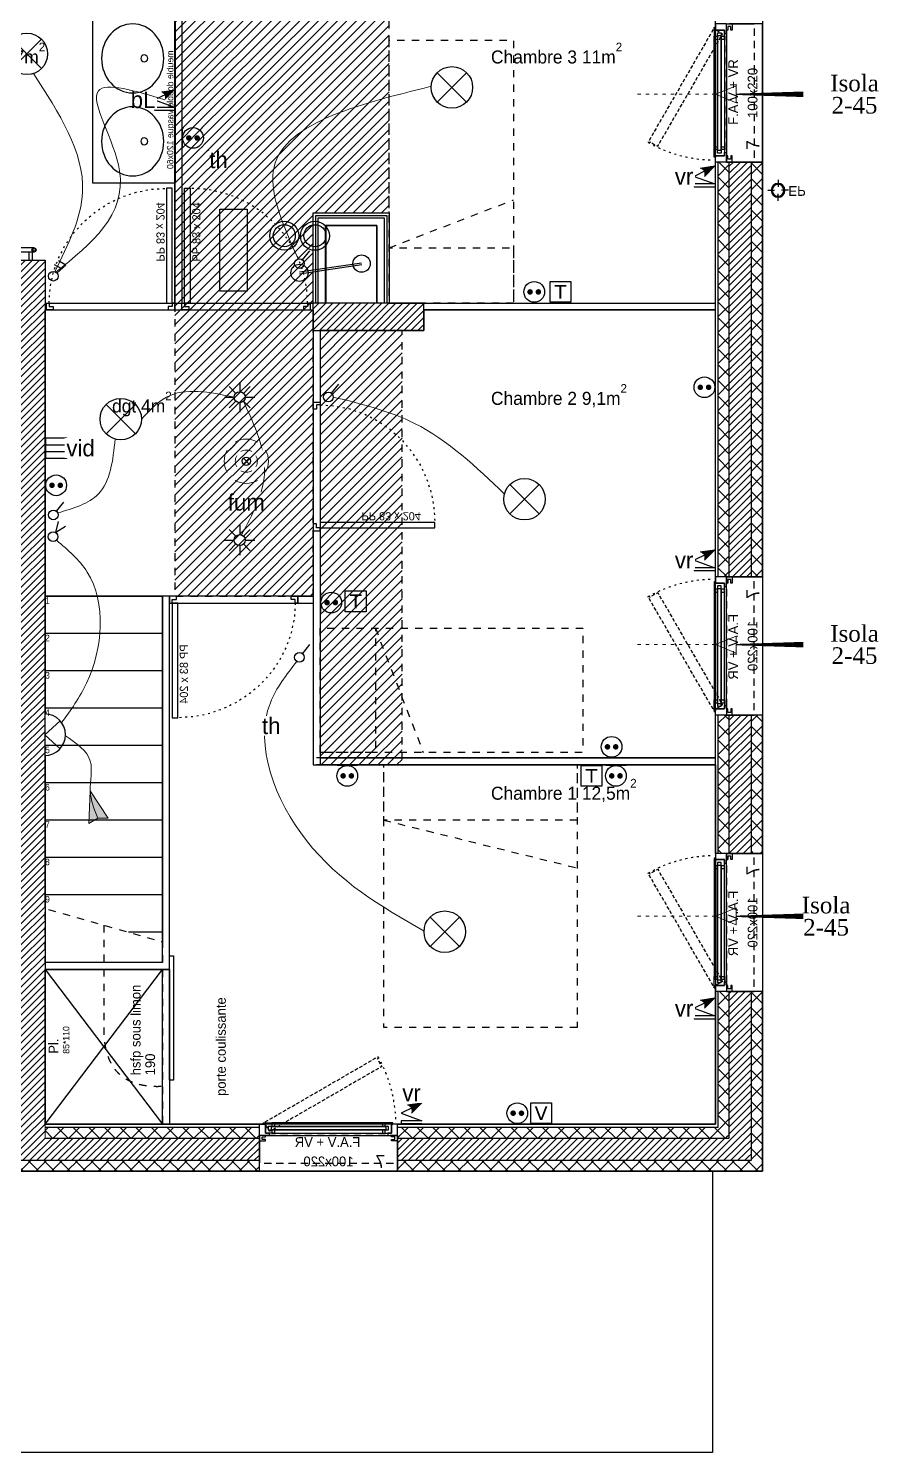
# Model space of a CAD drawing. Header units: centimetres. Extents: x 2811 to 13089, y 820 to 6224.
# Drawn here: x 11437 to 12052, y 2109 to 3139 of the extents above; entities that cross this region are included whole.
import ezdxf

# ---------------------------------------------------------------- set-up
doc = ezdxf.new("R2010")
doc.units = ezdxf.units.CM
for name, pattern in [('ACAD_ISO03W100', [30, 12, -18]), ('Style de ligne -14', [0.147638, 0.098425, -0.049213]), ('Style de ligne -17', [0.347222, 0.20828, -0.138942]), ('Style de ligne -18', [0.164042, 0.054681, -0.109361]), ('VW-01', [0.41656, 0.20828, -0.20828])]:
    doc.linetypes.add(name, pattern=pattern)
for name, color, linetype in [('B Aménagement intérieur', 252, 'Continuous'), ('B Faux plafonds', 252, 'Continuous'), ('B Faux plafonds_Hatch', 252, 'Continuous'), ('B GÈnÈral_Hatch', 252, 'Continuous'), ('B Général', 252, 'Continuous'), ('C ANNOTATIONS-prestations', 252, 'Continuous'), ('C ANNOTATIONS-texte', 252, 'Continuous'), ('D SURFACES-shab', 252, 'Continuous'), ('F REMPLISSAGE-vert clair', 252, 'Continuous'), ('F REMPLISSAGE-vert foncé', 252, 'Continuous'), ('prlm-GT', 242, 'Continuous'), ('prlm-VMC', 93, 'Continuous')]:
    doc.layers.add(name, color=color, linetype=linetype)
for name, color, linetype, lineweight in [('prlm-CHAUFF-CONV', 1, 'Continuous', 25), ('prlm-CVC-CHAUFF', 40, 'Continuous', 25), ('prlm-ELEC-CFA', 1, 'Continuous', 25), ('prlm-ELEC-CFO', 1, 'Continuous', 25), ('prlm-ELEC-SSI', 6, 'Continuous', 30), ('RESERVATION', 5, 'Continuous', 30)]:
    doc.layers.add(name, color=color, linetype=linetype, lineweight=lineweight)
doc.layers.add('prlm-ZEROPLOT', color=254, linetype='Continuous', plot=False)
doc.styles.add('Eurostile', font='Eurosti.TTF')
doc.styles.add('Eurostile (bold)', font='Eurostib.TTF')
doc.styles.add('prlm-elec-cfa', font='comic.ttf', dxfattribs={"height": 12})
doc.styles.add('prlm-elec-cfo', font='comic.ttf', dxfattribs={"height": 12})
doc.styles.add('prlm-elec-ssi', font='comic.ttf', dxfattribs={"height": 12})
doc.styles.add('prlm-vmc', font='pala.ttf', dxfattribs={"height": 14})
doc.styles.get("Standard").update_dxf_attribs({"font": 'isocp.shx', "height": 15})
pattern_1 = [(45, (0, 0.2205), (-3.5277778, 3.3072917), [])]
pattern_2 = [(45, (0, 0), (2.4253472, -2.6458333), [])]
pattern_3 = [(135, (0, 0), (-5.656854, -5.656854), []), (225, (0, 0), (-5.656854, 5.656854), [])]

# ---------------------------------------------------------------- blocks, each defined once
blk = doc.blocks.new('PP 80')
at = {"layer": 'B Général', "flags": 128}
blk.add_lwpolyline([(-43, 2.5), (-43, 85.5), (-39, 85.5), (-39, 2.5)], close=True, dxfattribs=at)
at = {"layer": 'B Général', "linetype": 'Style de ligne -18', "ltscale": 25.4, "flags": 128}
blk.add_lwpolyline([(46, 2.5), (45.3, 13.3), (43.1, 24), (39.5, 34.3), (34.6, 44), (28.4, 53), (21.1, 61.2), (12.7, 68.3), (3.5, 74.4), (-6.5, 79.2), (-17, 82.7), (-27.9, 84.8), (-39, 85.5)], dxfattribs=at)
at = {"layer": 'B Général', "linetype": 'Continuous', "flags": 128}
for points in [[(-45, 2.5), (-43, 2.5), (-43, 0), (-40, 0), (-40, -2.5), (-45, -2.5)], [(48, 2.5), (46, 2.5), (46, 0), (43, 0), (43, -2.5), (48, -2.5), (48, -2.5), (48, -2.5), (48, 1.8), (48, 1.8)]]:
    blk.add_lwpolyline(points, close=True, dxfattribs=at)
at = {"layer": 'C ANNOTATIONS-prestations', "insert": (-37.5, 32.5), "char_height": 5.883, "attachment_point": 1, "rotation": 90, "line_spacing_factor": 0.894142, "style": 'Eurostile'}
blk.add_mtext('PP 83 x 204', dxfattribs=at)
blk = doc.blocks.new('double vasque')
at = {"layer": 'B Général', "flags": 128}
blk.add_lwpolyline([(-50, 30), (70, 30), (70, -30), (-50, -30)], close=True, dxfattribs=at)
at = {"layer": 'B Général'}
for centre, major_axis, ratio in [((-20, 0.9), (25, 0), 0.9), ((40, 0.9), (25, 0), 0.9), ((-20, -7.52), (2.5, 0), 1), ((40, -7.52), (2.5, 0), 1)]:
    blk.add_ellipse(centre, major_axis=major_axis, ratio=ratio, dxfattribs=at)
at = {"layer": 'C ANNOTATIONS-prestations', "insert": (60, -30), "char_height": 4.706, "width": 104, "attachment_point": 9, "line_spacing_factor": 0.894142, "style": 'Eurostile'}
blk.add_mtext('meuble double vasque 120x60', dxfattribs=at)
blk = doc.blocks.new('Lit 90.190')
at = {"layer": 'B Général', "linetype": 'VW-01', "ltscale": 25.4}
blk.add_line((45, 55), (-45, 20.4), dxfattribs=at)
at = {"layer": 'B Général', "linetype": 'VW-01', "ltscale": 25.4, "flags": 128}
for points in [[(-45, 95), (45, 95), (45, -95), (-45, -95)], [(-45, 95), (45, 95), (45, 55), (-45, 55)]]:
    blk.add_lwpolyline(points, close=True, dxfattribs=at)
blk = doc.blocks.new('Groupe-2-1')
at = {"layer": 'B Général', "linetype": 'VW-01', "ltscale": 25.4}
blk.add_line((70, -115), (-70, -80.4), dxfattribs=at)
at = {"layer": 'B Général', "linetype": 'VW-01', "ltscale": 25.4, "flags": 128}
for points in [[(-70, 35), (70, 35), (70, -155), (-70, -155)], [(-70, -115), (70, -115), (70, -155), (-70, -155)]]:
    blk.add_lwpolyline(points, close=True, dxfattribs=at)
blk = doc.blocks.new('Lit 140.190')
at = {"layer": 'B Général'}
blk.add_blockref('Groupe-2-1', (0, 0), dxfattribs=at)
blk = doc.blocks.new('Groupe-8-1')
at = {"layer": 'B Général', "linetype": 'Continuous'}
for p, q in [((11449.4, 2458.5), (11534.4, 2346.5)), ((11449.4, 2346.5), (11534.4, 2458.5))]:
    blk.add_line(p, q, dxfattribs=at)
at = {"layer": 'B Général', "linetype": 'Continuous', "flags": 128}
for points in [[(11539.4, 2468.3), (11542.4, 2468.3), (11542.4, 2378.3), (11539.4, 2378.3)], [(11534.4, 2458.5), (11539.4, 2458.5), (11539.4, 2346.5), (11534.4, 2346.5)]]:
    blk.add_lwpolyline(points, close=True, dxfattribs=at)
at = {"layer": 'B Général', "insert": (11452, 2397.5), "char_height": 7.06, "attachment_point": 1, "rotation": 90, "line_spacing_factor": 0.894142, "style": 'Eurostile'}
blk.add_mtext('Pl.', dxfattribs=at)
at = {"layer": 'C ANNOTATIONS-prestations', "insert": (11464.7, 2397.5), "char_height": 4.71, "attachment_point": 4, "rotation": 90, "line_spacing_factor": 0.894142, "style": 'Eurostile'}
blk.add_mtext('85*110', dxfattribs=at)
blk = doc.blocks.new('Groupe-9-1')
at = {"layer": 'B Général', "linetype": 'Continuous'}
for p, q in [((11534.4, 2728.5), (11534.4, 2478.7)), ((11534.4, 2701.5), (11449.4, 2701.5)), ((11534.4, 2674.5), (11449.4, 2674.5)), ((11534.4, 2647.5), (11449.4, 2647.5)), ((11534.4, 2620.5), (11449.4, 2620.5)), ((11534.4, 2593.5), (11449.4, 2593.5)), ((11534.4, 2566.5), (11449.4, 2566.5)), ((11534.4, 2539.5), (11449.4, 2539.5)), ((11534.4, 2512.5), (11449.4, 2512.5)), ((11534.4, 2485.5), (11509.7, 2485.5))]:
    blk.add_line(p, q, dxfattribs=at)
at = {"layer": 'B Général', "linetype": 'Continuous', "flags": 128}
blk.add_lwpolyline([(11449.4, 2502.7), (11449.4, 2728.5), (11534.4, 2728.5)], dxfattribs=at)
at = {"layer": 'B Général', "linetype": 'VW-01', "ltscale": 25.4, "flags": 128}
blk.add_lwpolyline([(11449.4, 2346.5), (11449.4, 2502.5), (11534.4, 2478.5), (11534.4, 2346.5)], close=True, dxfattribs=at)
at = {"layer": 'C ANNOTATIONS-prestations', "linetype": 'VW-01', "ltscale": 25.4}
blk.add_open_spline([(11491.9, 2490.5), (11491.9, 2453.5), (11491.9, 2416.5), (11491.3, 2372.2), (11534.4, 2374)], degree=2, knots=[0, 0, 0, 1, 1, 2, 2, 2], dxfattribs=at)
at = {"layer": 'C ANNOTATIONS-prestations', "char_height": 4.71, "attachment_point": 1, "line_spacing_factor": 0.894142, "style": 'Eurostile'}
for s, insert, width in [('1', (11449.4, 2727.6), 8.835), ('2', (11449.4, 2700.6), 8.835), ('3', (11449.4, 2673.6), 8.835), ('4', (11449.4, 2646.6), 8.835), ('5', (11449.4, 2619.6), 22.418), ('6', (11449.4, 2592.6), 22.918), ('7', (11449.4, 2565.6), 22.918), ('8', (11449.4, 2538.6), 22.918), ('9', (11449.4, 2511.6), 22.918)]:
    blk.add_mtext(s, dxfattribs=dict(at, insert=insert, width=width))
blk = doc.blocks.new('Groupe-10-1')
at = {"layer": 'B Faux plafonds_Hatch', "linetype": 'Continuous'}
h = blk.add_hatch(dxfattribs=at)
h.set_pattern_fill('F_P__SOFFITE', color=256, style=0, pattern_type=2)
h.set_pattern_definition(pattern_1)
h.paths.add_polyline_path([(11643.4, 2728.5), (11643.4, 3005.6), (11698.4, 3005.6), (11698.4, 3247.4), (11643.4, 3247.4), (11643.4, 3198.4), (11543.4, 3198.4), (11543.4, 2728.5)])
h = blk.add_hatch(dxfattribs=at)
h.set_pattern_fill('F_P__SOFFITE', color=256, style=0, pattern_type=2)
h.set_pattern_definition(pattern_1)
h.paths.add_polyline_path([(11648.4, 2606.5), (11707.7, 2606.5), (11707.7, 2920.5), (11648.4, 2920.5)])
at = {"layer": 'B Aménagement intérieur', "linetype": 'Continuous'}
for p, q in [((11534.4, 2463.5), (11534.4, 2728.5)), ((11539.4, 2728.5), (11534.4, 2728.5)), ((11534.4, 2463.5), (11534.4, 2728.5)), ((11539.4, 2458.5), (11539.4, 2728.5)), ((11539.4, 2715.5), (11539.4, 2728.5)), ((11539.4, 2458.5), (11539.4, 2710.5)), ((11934.4, 2611.5), (11645.9, 2611.5)), ((11934.4, 2606.5), (11645.9, 2606.5)), ((11934.4, 2606.5), (11645.9, 2606.5)), ((11934.4, 2611.5), (11650.9, 2611.5)), ((11534.4, 2463.5), (11449.4, 2463.5)), ((11534.4, 2463.5), (11449.4, 2463.5)), ((11539.4, 2458.5), (11449.4, 2458.5)), ((11539.4, 2458.5), (11449.4, 2458.5))]:
    blk.add_line(p, q, dxfattribs=at)
at = {"layer": 'B Faux plafonds', "linetype": 'VW-01', "ltscale": 25.4, "flags": 128}
for points in [[(11643.4, 2728.5), (11643.4, 3005.6), (11698.4, 3005.6), (11698.4, 3247.4), (11643.4, 3247.4), (11643.4, 3198.4), (11543.4, 3198.4), (11543.4, 2728.5)], [(11648.4, 2606.5), (11707.7, 2606.5), (11707.7, 2920.5), (11648.4, 2920.5)]]:
    blk.add_lwpolyline(points, close=True, dxfattribs=at)
at = {"layer": 'B Général', "linetype": 'Continuous'}
for p, q in [((11543.4, 3198.4), (11543.4, 2940.5)), ((11543.4, 3198.4), (11543.4, 2940.5)), ((11548.4, 3198.4), (11548.4, 2940.5)), ((11548.4, 3198.4), (11548.4, 2940.5)), ((11643.4, 2940.5), (11643.4, 3005.6)), ((11643.4, 3005.6), (11648.4, 3005.6)), ((11655.4, 3005.6), (11698.4, 3005.6)), ((11698.4, 3005.6), (11698.4, 2940.5)), ((11652.4, 2940.5), (11652.4, 2996.6)), ((11652.4, 2996.6), (11689.4, 2996.6)), ((11689.4, 2996.6), (11689.4, 2940.5)), ((11449.4, 2940.5), (11450.4, 2940.5)), ((11449.4, 2940.5), (11450.4, 2940.5)), ((11449.4, 2935.5), (11450.4, 2935.5)), ((11449.4, 2935.5), (11450.4, 2935.5)), ((11450.4, 2935.5), (11450.4, 2940.5)), ((11543.4, 2940.5), (11548.4, 2940.5)), ((11543.4, 2940.5), (11543.4, 2940.5)), ((11543.4, 2935.5), (11543.4, 2940.5)), ((11543.4, 2935.5), (11548.4, 2935.5)), ((11543.4, 2935.5), (11548.4, 2935.5)), ((11548.4, 2935.5), (11548.4, 2940.5)), ((11548.4, 2940.5), (11548.4, 2940.5)), ((11641.4, 2940.5), (11643.4, 2940.5)), ((11641.4, 2940.5), (11643.4, 2940.5)), ((11641.4, 2935.5), (11641.4, 2940.5)), ((11641.4, 2935.5), (11643.4, 2935.5)), ((11641.4, 2935.5), (11643.4, 2935.5)), ((11723.4, 2940.5), (11934.4, 2940.5)), ((11723.4, 2940.5), (11934.4, 2940.5)), ((11723.4, 2935.5), (11934.4, 2935.5)), ((11723.4, 2935.5), (11934.4, 2935.5)), ((11643.4, 2920.5), (11643.4, 2868.8)), ((11643.4, 2920.5), (11643.4, 2868.8)), ((11648.4, 2920.5), (11648.4, 2868.8)), ((11648.4, 2920.5), (11648.4, 2868.8)), ((11643.4, 2868.8), (11648.4, 2868.8)), ((11643.4, 2775.8), (11643.4, 2606.5)), ((11643.4, 2775.8), (11643.4, 2715.5)), ((11643.4, 2775.8), (11648.4, 2775.8)), ((11648.4, 2775.8), (11648.4, 2611.5)), ((11648.4, 2775.8), (11648.4, 2611.5)), ((11539.4, 2723.5), (11539.4, 2728.5)), ((11632.4, 2728.5), (11643.4, 2728.5)), ((11632.4, 2728.5), (11643.4, 2728.5)), ((11632.4, 2723.5), (11632.4, 2728.5)), ((11632.4, 2723.5), (11643.4, 2723.5)), ((11632.4, 2723.5), (11643.4, 2723.5)), ((11643.4, 2710.5), (11643.4, 2606.5))]:
    blk.add_line(p, q, dxfattribs=at)
at = {"layer": 'D SURFACES-shab', "flags": 128}
for points in [[(11934.4, 2940.5), (11934.4, 3247.4), (11643.4, 3247.4), (11643.4, 3198.4), (11548.4, 3198.4), (11548.4, 2940.5), (11643.4, 2940.5), (11643.4, 3005.6), (11698.4, 3005.6), (11698.4, 2940.5)], [(11543.4, 2940.5), (11543.4, 3237.4), (11301, 3237.4), (11301, 2971.4), (11449.4, 2971.4), (11449.4, 2940.5)], [(11643.4, 2728.5), (11449.4, 2728.5), (11449.4, 2935.5), (11643.4, 2935.5)], [(11648.4, 2920.5), (11648.4, 2611.5), (11934.4, 2611.5), (11934.4, 2935.5), (11723.4, 2935.5), (11723.4, 2920.5)], [(11539.4, 2723.5), (11643.4, 2723.5), (11643.4, 2606.5), (11934.4, 2606.5), (11934.4, 2346.5), (11539.4, 2346.5), (11449.4, 2346.5), (11449.4, 2458.5), (11539.4, 2458.5)]]:
    blk.add_lwpolyline(points, close=True, dxfattribs=at)
at = {"layer": 'F REMPLISSAGE-vert clair'}
for p, q in [((11645.2, 2940.5), (11645.2, 3003.8)), ((11645.2, 3003.8), (11696.6, 3003.8)), ((11647, 2940.5), (11647, 3002)), ((11647, 2940.5), (11647, 3002)), ((11647, 3002), (11694.8, 3002)), ((11647, 3002), (11694.8, 3002)), ((11694.8, 3002), (11694.8, 2940.5)), ((11694.8, 3002), (11694.8, 2940.5)), ((11696.6, 3003.8), (11696.6, 2940.5))]:
    blk.add_line(p, q, dxfattribs=at)
at = {"layer": 'F REMPLISSAGE-vert clair', "linetype": 'Continuous'}
for p, q in [((11652.4, 2940.5), (11652.4, 2996.6)), ((11652.4, 2996.6), (11689.4, 2996.6)), ((11689.4, 2996.6), (11689.4, 2940.5))]:
    blk.add_line(p, q, dxfattribs=at)
at = {"layer": 'F REMPLISSAGE-vert foncé', "linetype": 'Continuous'}
for p, q in [((11643.4, 2940.5), (11643.4, 3005.6)), ((11643.4, 3005.6), (11698.4, 3005.6)), ((11698.4, 3005.6), (11698.4, 2940.5))]:
    blk.add_line(p, q, dxfattribs=at)
at = {"layer": 'F REMPLISSAGE-vert foncé'}
for p, q in [((11645.2, 2940.5), (11645.2, 3003.8)), ((11645.2, 3003.8), (11696.6, 3003.8)), ((11696.6, 3003.8), (11696.6, 2940.5))]:
    blk.add_line(p, q, dxfattribs=at)
at = {"layer": 'B Aménagement intérieur', "xscale": -1}
blk.add_blockref('PP 80', (11498.4, 2938), dxfattribs=at)
at = {"layer": 'B Aménagement intérieur'}
blk.add_blockref('PP 80', (11593.4, 2938), dxfattribs=at)
at = {"layer": 'B Aménagement intérieur', "xscale": -1}
for p, rotation in [((11645.9, 2820.8), 270), ((11584.4, 2726), 180)]:
    blk.add_blockref('PP 80', p, dxfattribs=dict(at, rotation=rotation))
at = {"layer": 'B Général', "xscale": -1, "rotation": 90}
blk.add_blockref('double vasque', (11513.7, 3097.4), dxfattribs=at)
at = {"layer": 'B Général'}
for name, p, rotation in [('Lit 90.190', (11743.4, 3035.5), 180), ('Lit 90.190', (11743.4, 2660.4), 90), ('Lit 140.190', (11764.4, 2451.5), 180)]:
    blk.add_blockref(name, p, dxfattribs=dict(at, rotation=rotation))
for name in ['Groupe-9-1', 'Groupe-8-1']:
    blk.add_blockref(name, (0, 0), dxfattribs=at)
at = {"layer": 'C ANNOTATIONS-prestations', "char_height": 7.059, "attachment_point": 7, "rotation": 90, "line_spacing_factor": 0.894142, "style": 'Eurostile'}
for s, insert, width in [('hsfp sous limon 190', (11529.1, 2381.9), 71.79), ('porte coulissante', (11582.3, 2367), 87)]:
    blk.add_mtext(s, dxfattribs=dict(at, insert=insert, width=width))
at = {"layer": 'C ANNOTATIONS-texte', "char_height": 9.412, "attachment_point": 1, "line_spacing_factor": 0.894142, "style": 'Eurostile'}
for s, insert, width in [('Sdb 6,7m{\\H0.6667x;\\S2^ ;}', (11391, 3128.8), 64.032), ('Chambre 3 11m{\\H0.6667x;\\S2^ ;}', (11772, 3128.8), 130.064), ('Chambre 2 9,1m{\\H0.6667x;\\S2^ ;}', (11772, 2881.9), 135.137), ('Chambre 1 12,5m{\\H0.6667x;\\S2^ ;}', (11772, 2596.3), 184.62)]:
    blk.add_mtext(s, dxfattribs=dict(at, insert=insert, width=width))
at = {"layer": 'D SURFACES-shab', "insert": (11497.9, 2876.4), "char_height": 9.412, "attachment_point": 1, "line_spacing_factor": 0.894142, "style": 'Eurostile'}
blk.add_mtext('dgt 4m{\\H0.6667x;\\S2^ ;}', dxfattribs=at)
blk = doc.blocks.new('F 100x220 (all. vitrée fixe) + VR')
at = {"layer": 'B Général', "linetype": 'Continuous', "lineweight": 35}
for p, q in [((-50, 7), (-50, -9)), ((50, 7), (50, -9))]:
    blk.add_line(p, q, dxfattribs=at)
at = {"layer": 'B Général'}
blk.add_line((45, 9), (-45, 9), dxfattribs=at)
at = {"layer": 'B Général', "linetype": 'Style de ligne -14', "ltscale": 25.4, "flags": 128}
blk.add_lwpolyline([(-35.7, 65.8), (-36.2, 65), (-35.3, 64.5), (-38.6, 58.8), (42.6, 11.9), (45.9, 17.6), (46.8, 17.1), (47.2, 17.9)], close=True, dxfattribs=at)
at = {"layer": 'B Général', "flags": 128}
for points in [[(-43, 10.5), (-43, 9), (-50, 9), (-50, 17), (-45.5, 17), (-45.5, 10.5)], [(-43.5, 15.5), (43.5, 15.5), (43.5, 13), (-43.5, 13)], [(-41, 18), (41, 18), (41, 15.5), (-41, 15.5)], [(-41, 13), (41, 13), (41, 10.5), (-41, 10.5)], [(43, 10.5), (43, 9), (50, 9), (50, 17), (45.5, 17), (45.5, 10.5)], [(-50, 9), (-50, 5), (-45.5, 5), (-45.5, 6), (-48, 6), (-48, 8), (-45.5, 8), (-45.5, 9)], [(50, 9), (50, 5), (45.5, 5), (45.5, 6), (48, 6), (48, 8), (45.5, 8), (45.5, 9)]]:
    blk.add_lwpolyline(points, close=True, dxfattribs=at)
at = {"layer": 'B Général', "linetype": 'Continuous', "flags": 128}
for points in [[(-39, 15.5), (-41.5, 15.5), (-41.5, 13), (-39, 13), (-39, 10.5), (-45.5, 10.5), (-45.5, 17), (-46.5, 17), (-46.5, 18), (-39, 18)], [(39, 15.5), (41.5, 15.5), (41.5, 13), (39, 13), (39, 10.5), (45.5, 10.5), (45.5, 17), (46.5, 17), (46.5, 18), (39, 18)]]:
    blk.add_lwpolyline(points, close=True, dxfattribs=at)
at = {"layer": 'B Général', "linetype": 'Style de ligne -17', "ltscale": 25.4, "flags": 128}
blk.add_lwpolyline([(-50, 9), (50, 9), (50, -11), (-50, -11)], close=True, dxfattribs=at)
at = {"layer": 'B Général', "flags": 128}
blk.add_lwpolyline([(-50, -9), (-50, -17), (50, -17), (50, -9)], dxfattribs=at)
at = {"layer": 'B Général'}
blk.add_circle((47, 17.5), 0.5, dxfattribs=at)
at = {"layer": 'B Général', "linetype": 'Style de ligne -18', "ltscale": 25.4}
blk.add_arc((49, 17.5), 97.5, 150.2938, 179.7062, dxfattribs=at)
at = {"layer": 'B Général', "insert": (-23.1, 7.7), "char_height": 7.06, "attachment_point": 1, "line_spacing_factor": 0.894142, "style": 'Eurostile'}
blk.add_mtext('F.A.V + VR', dxfattribs=at)
at = {"layer": 'C ANNOTATIONS-prestations', "insert": (-41.1, -5.2), "char_height": 9.41, "attachment_point": 1, "rotation": 360, "line_spacing_factor": 0.894142, "style": 'Eurostile (bold)'}
blk.add_mtext('7', dxfattribs=at)
at = {"layer": 'C ANNOTATIONS-prestations', "insert": (0, -6.3), "char_height": 7.06, "width": 100, "attachment_point": 2, "rotation": 360, "line_spacing_factor": 0.894142, "style": 'Eurostile'}
blk.add_mtext('100x220', dxfattribs=at)
blk = doc.blocks.new('EP')
at = {"layer": 'B Général', "linetype": 'Continuous'}
for p, q in [((-7.5, 0), (-2.5, 0)), ((0, 7.5), (0, 2.5)), ((7.5, 0), (2.5, 0)), ((0, -7.5), (0, -2.5))]:
    blk.add_line(p, q, dxfattribs=at)
at = {"layer": 'B Général', "linetype": 'Continuous', "flags": 128}
for points in [[(-5, 0, -1), (5, 0, -1)], [(-4.3, 0, -1), (4.3, 0, -1)]]:
    blk.add_lwpolyline(points, format="xyb", close=True, dxfattribs=at)
at = {"layer": 'C ANNOTATIONS-prestations', "insert": (7.5, 4), "char_height": 7.06, "attachment_point": 1, "line_spacing_factor": 0.894142, "style": 'Eurostile'}
blk.add_mtext('EP', dxfattribs=at)
blk = doc.blocks.new('xi.EA')
at = {"layer": 'prlm-VMC', "color": 0, "linetype": 'ByBlock', "lineweight": 5, "flags": 128}
blk.add_lwpolyline([(-6.2, -15), (6.2, -15), (0, 0)], close=True, dxfattribs=at)
at = {"layer": 'prlm-VMC', "color": 0, "linetype": 'ByBlock', "lineweight": -2, "flags": 128}
blk.add_lwpolyline([(0, -15, 1, 4, 0), (0, -63.6, 1, 1, 0)], format="xyseb", dxfattribs=at)
at = {"layer": 'prlm-VMC', "color": 0, "linetype": 'ByBlock', "lineweight": 5}
blk.add_solid([(0, 0), (6.2, -15), (-6.2, -15), (0, 0)], dxfattribs=at)
at = {"layer": 'prlm-ZEROPLOT', "color": 250, "linetype": 'ACAD_ISO03W100', "lineweight": 0, "ltscale": 0.2}
blk.add_lwpolyline([(0, 0), (0, 60)], dxfattribs=at)
blk = doc.blocks.new('xi.tsl-050-050')
at = {"layer": 'prlm-CHAUFF-CONV', "linetype": 'ByBlock', "lineweight": -2}
h = blk.add_hatch(color=0, dxfattribs=at)
edge = h.paths.add_edge_path()
edge.add_arc((-23.5, 7.5), 1.5, 0, 360)
edge = h.paths.add_edge_path(flags=17)
edge.add_arc((-23.5, 7.5), 1, 0, 360)
edge = h.paths.add_edge_path()
edge.add_arc((23.5, 7.5), 1.5, 0, 360)
edge = h.paths.add_edge_path(flags=17)
edge.add_arc((23.5, 7.5), 1, 0, 360)
at = {"layer": 'prlm-CHAUFF-CONV', "color": 0, "linetype": 'ByBlock', "lineweight": -2, "flags": 128}
for points in [[(23.5, 9), (-23.5, 9)], [(23.5, 6), (-23.5, 6)]]:
    blk.add_lwpolyline(points, dxfattribs=at)
at = {"layer": 'prlm-CHAUFF-CONV', "color": 0, "linetype": 'ByBlock', "lineweight": -2}
for points in [[(-19.7, 0), (-22.3, 0), (-22.3, 6), (-19.7, 6)], [(19.7, 0), (22.3, 0), (22.3, 6), (19.7, 6)]]:
    blk.add_lwpolyline(points, close=True, dxfattribs=at)
for centre, radius in [((-23.5, 7.5), 1.5), ((-23.5, 7.5), 1), ((23.5, 7.5), 1.5), ((23.5, 7.5), 1)]:
    blk.add_circle(centre, radius, dxfattribs=at)
at = {"layer": 'prlm-ZEROPLOT', "linetype": 'ByBlock', "lineweight": -2, "flags": 128}
blk.add_lwpolyline([(-21, 0), (21, 0)], dxfattribs=at)
blk = doc.blocks.new('xi.PTCE')
at = {"layer": 'prlm-ELEC-CFO', "color": 0}
for points in [[(-10.6, 10.6), (10.6, -10.6)], [(10.6, 10.6), (-10.6, -10.6)]]:
    blk.add_lwpolyline(points, dxfattribs=at)
at = {"layer": 'prlm-ELEC-CFO', "color": 0, "linetype": 'ByBlock'}
blk.add_circle((0, 0), 15, dxfattribs=at)
blk = doc.blocks.new('xi.SA')
at = {"layer": 'prlm-ELEC-CFO', "color": 0}
blk.add_lwpolyline([(0.2, -1.3), (5.5, 5.3)], dxfattribs=at)
blk.add_circle((-2, -4), 3.5, dxfattribs=at)
blk = doc.blocks.new('xi.PC')
at = {"color": 0, "lineweight": 5}
blk.add_wipeout([(-7.5, -7.5), (7.5, -7.5), (7.5, 7.5), (-7.5, 7.5)], dxfattribs=at).dxf.layer = 'prlm-ELEC-CFO'
at = {"layer": 'prlm-ELEC-CFO', "color": 0, "linetype": 'ByBlock', "lineweight": 5, "const_width": 2}
for points in [[(-4, 0, 1), (-2, 0, 1)], [(2, 0, 1), (4, 0, 1)]]:
    blk.add_lwpolyline(points, format="xyb", close=True, dxfattribs=at)
at = {"layer": 'prlm-ELEC-CFO', "color": 0, "linetype": 'ByBlock', "lineweight": -2}
blk.add_circle((0, 0), 7.5, dxfattribs=at)
blk = doc.blocks.new('xi.TV')
at = {"layer": 'prlm-ELEC-CFA', "color": 0, "linetype": 'ByBlock', "lineweight": -2, "flags": 128}
blk.add_lwpolyline([(-7.5, 7.5), (7.5, 7.5), (7.5, -7.5), (-7.5, -7.5)], close=True, dxfattribs=at)
at = {"layer": 'prlm-ELEC-CFA', "color": 0, "linetype": 'ByBlock', "insert": (0, 0), "char_height": 10, "width": 11.36, "attachment_point": 5}
blk.add_mtext('{\\fVerdana|b0|i0|c0|p34;V}', dxfattribs=at)
blk = doc.blocks.new('xi.TEL')
at = {"layer": 'prlm-ELEC-CFA', "color": 0, "linetype": 'ByBlock', "lineweight": -2, "flags": 128}
blk.add_lwpolyline([(-7.5, 7.5), (7.5, 7.5), (7.5, -7.5), (-7.5, -7.5)], close=True, dxfattribs=at)
at = {"layer": 'prlm-ELEC-CFA', "color": 0, "linetype": 'ByBlock', "insert": (0, 0), "char_height": 10, "width": 11.36, "attachment_point": 5}
blk.add_mtext('{\\fVerdana|b0|i0|c0|p34;T}', dxfattribs=at)
blk = doc.blocks.new('xi.VR')
at = {"layer": 'prlm-ELEC-CFO', "lineweight": 5}
blk.add_hatch(color=0, dxfattribs=at).paths.add_polyline_path([(-3, 6), (-0.1, 3.7), (0, 0), (7.5, 7.5)])
at = {"layer": 'prlm-ELEC-CFO', "color": 0}
for points in [[(1, 4.2), (-7.5, 0), (7.5, -5.5), (-7.5, -5.5), (-7.5, -7.5), (7.5, -7.5)], [(-3, 6), (7.5, 7.5), (0, 0)]]:
    blk.add_lwpolyline(points, dxfattribs=at)
blk = doc.blocks.new('xi.SPOT')
at = {"color": 0, "lineweight": 5}
blk.add_wipeout([(-4, 0), (-2.8, -2.8), (0, -4), (2.8, -2.8), (4, 0), (2.8, 2.8), (0, 4), (-2.8, 2.8)], dxfattribs=at).dxf.layer = 'prlm-ELEC-CFO'
at = {"layer": 'prlm-ELEC-CFO', "color": 0, "linetype": 'ByBlock', "lineweight": -2, "flags": 128}
for points in [[(0, 10.9), (0, 4)], [(-10.9, 0), (-4, 0)], [(-7.7, 7.7), (-2.8, 2.8)], [(7.7, 7.7), (2.8, 2.8)], [(4, 0), (10.9, 0)], [(-2.8, -2.8), (-7.7, -7.7)], [(0, -4), (0, -10.9)], [(2.8, -2.8), (7.7, -7.7)]]:
    blk.add_lwpolyline(points, dxfattribs=at)
at = {"layer": 'prlm-ELEC-CFO', "color": 0, "linetype": 'ByBlock', "lineweight": -2}
blk.add_circle((0, 0), 4, dxfattribs=at)
blk = doc.blocks.new('xi.ECAP')
at = {"color": 0}
blk.add_wipeout([(-15, 0), (-10.1, 11.1), (0, 15), (10.1, 11.1), (15, 0)], dxfattribs=at).dxf.layer = 'prlm-ELEC-CFO'
at = {"layer": 'prlm-ELEC-CFO', "color": 0, "linetype": 'ByBlock', "lineweight": -2, "flags": 128}
blk.add_lwpolyline([(15, 0, 1), (-15, 0)], format="xyb", close=True, dxfattribs=at)
at = {"layer": 'prlm-ELEC-CFO', "color": 0}
blk.add_lwpolyline([(-10.1, 11.1), (0, 0), (10.1, 11.1)], dxfattribs=at)
blk = doc.blocks.new('xi.VV')
at = {"layer": 'prlm-ELEC-CFO', "color": 0}
blk.add_lwpolyline([(6.9, 3.4), (0, -1.1), (1.9, 6.9)], dxfattribs=at)
blk.add_circle((-2, -4), 3.5, dxfattribs=at)
blk = doc.blocks.new('xi.BL')
at = {"color": 0, "lineweight": 5}
blk.add_wipeout([(-7.5, -7.5), (7.5, -7.5), (7.5, 7.5), (-7.5, 7.5)], dxfattribs=at).dxf.layer = 'prlm-ELEC-CFO'
at = {"layer": 'prlm-ELEC-CFO', "lineweight": 5}
blk.add_hatch(color=0, dxfattribs=at).paths.add_polyline_path([(-3, 6), (-0.1, 3.7), (0, 0), (7.5, 7.5)])
at = {"layer": 'prlm-ELEC-CFO', "color": 0}
blk.add_lwpolyline([(1, 4.2), (-7.5, 0), (7.5, -5.5), (-7.5, -5.5), (-7.5, -7.5), (7.5, -7.5)], dxfattribs=at)
blk = doc.blocks.new('xi.DA')
at = {"layer": 'prlm-ELEC-CFO', "color": 0}
for points in [[(4, 1.4), (-1.2, 4.3)], [(0.6, -1.7), (7, 4.1), (1.8, 7)]]:
    blk.add_lwpolyline(points, dxfattribs=at)
blk.add_circle((-2, -4), 3.5, dxfattribs=at)
blk = doc.blocks.new('xi.fl')
at = {"layer": 'prlm-ELEC-CFO'}
blk.add_hatch(color=0, dxfattribs=at).paths.add_polyline_path([(20.4, 0), (-2, -7.2), (0, 0), (-2, 7.2)])
at = {"layer": 'prlm-ELEC-CFO', "color": 0, "lineweight": 5}
blk.add_lwpolyline([(20.4, 0), (-2, -7.2), (0, 0), (-2, 7.2)], close=True, dxfattribs=at)
blk = doc.blocks.new('xi.VID')
at = {"layer": 'prlm-ELEC-CFA', "color": 0, "linetype": 'ByBlock', "lineweight": -2, "flags": 128}
blk.add_lwpolyline([(-7.5, 7.5), (7.5, 7.5), (7.5, -7.5), (-7.5, -7.5)], close=True, dxfattribs=at)
at = {"layer": 'prlm-ELEC-CFA', "color": 0}
for points in [[(-7.5, 2.5), (7.5, 2.5)], [(-7.5, -2.5), (7.5, -2.5)]]:
    blk.add_lwpolyline(points, dxfattribs=at)
blk = doc.blocks.new('xi.FUM')
at = {"color": 0}
blk.add_wipeout([(-10.6, -10.6), (-15, 0), (-10.6, 10.6), (0, 15), (10.6, 10.6), (15, 0), (10.6, -10.6), (0, -15)], dxfattribs=at).dxf.layer = 'prlm-ELEC-SSI'
at = {"layer": 'prlm-ELEC-SSI', "color": 0}
for points in [[(-2.1, 2.1), (2.1, -2.1)], [(2.1, 2.1), (-2.1, -2.1)]]:
    blk.add_lwpolyline(points, dxfattribs=at)
blk.add_circle((0, 0), 3, dxfattribs=at)
at = {"layer": 'prlm-ELEC-SSI', "color": 0, "lineweight": 13}
for radius, start, end in [(16, 60, 120), (16, 150, 210), (8, 150, 210), (8, 60, 120), (8, 330, 30), (16, 330, 30), (8, 240, 300), (16, 240, 300)]:
    blk.add_arc((0, 0), radius, start, end, dxfattribs=at)

msp = doc.modelspace()

# ---------------------------------------------------------------- hatches: boundary and pattern name
at = {"layer": 'B GÈnÈral_Hatch', "linetype": 'Continuous'}
h = msp.add_hatch(dxfattribs=at)
h.set_pattern_fill('02_ISOLANT', color=256, angle=90, style=0, pattern_type=2)
h.set_pattern_definition(pattern_3)
h.paths.add_polyline_path([(11936.445, 2742.434), (11944.445, 2742.434), (11944.445, 3042.434), (11936.445, 3042.434)])
h = msp.add_hatch(dxfattribs=at)
h.set_pattern_fill('50_BETON', color=256, style=0, pattern_type=2)
h.set_pattern_definition(pattern_2)
h.paths.add_polyline_path([(11944.445, 2742.434), (11960.445, 2742.434), (11960.445, 3042.434), (11944.445, 3042.434)])
h = msp.add_hatch(dxfattribs=at)
h.set_pattern_fill('02_ISOLANT', color=256, angle=90, style=0, pattern_type=2)
h.set_pattern_definition(pattern_3)
h.paths.add_polyline_path([(11960.445, 2742.434), (11968.445, 2742.434), (11968.445, 3042.434), (11960.445, 3042.434)])
h = msp.add_hatch(dxfattribs=at)
h.set_pattern_fill('50_BETON', color=256, style=0, pattern_type=2)
h.set_pattern_definition(pattern_2)
h.paths.add_polyline_path([(11431.443, 2953.388), (11449.443, 2971.388), (11301.042, 2971.388), (11283.042, 2953.388)])
h = msp.add_hatch(dxfattribs=at)
h.set_pattern_fill('50_BETON', color=256, style=0, pattern_type=2)
h.set_pattern_definition(pattern_2)
h.paths.add_polyline_path([(11431.443, 2336.491), (11449.443, 2336.491), (11449.443, 2971.388), (11431.443, 2953.388)])
h = msp.add_hatch(dxfattribs=at)
h.set_pattern_fill('50_BETON', color=256, style=0, pattern_type=2)
h.set_pattern_definition(pattern_2)
h.paths.add_polyline_path([(11643.444, 2940.534), (11643.444, 2920.534), (11723.444, 2920.534), (11723.444, 2940.534)])
h = msp.add_hatch(dxfattribs=at)
h.set_pattern_fill('02_ISOLANT', color=256, angle=90, style=0, pattern_type=2)
h.set_pattern_definition(pattern_3)
h.paths.add_polyline_path([(11936.445, 2542.434), (11944.445, 2542.434), (11944.445, 2642.434), (11936.445, 2642.434)])
h = msp.add_hatch(dxfattribs=at)
h.set_pattern_fill('50_BETON', color=256, style=0, pattern_type=2)
h.set_pattern_definition(pattern_2)
h.paths.add_polyline_path([(11944.445, 2542.434), (11960.445, 2542.434), (11960.445, 2642.434), (11944.445, 2642.434)])
h = msp.add_hatch(dxfattribs=at)
h.set_pattern_fill('02_ISOLANT', color=256, angle=90, style=0, pattern_type=2)
h.set_pattern_definition(pattern_3)
h.paths.add_polyline_path([(11960.445, 2542.434), (11968.445, 2542.434), (11968.445, 2642.434), (11960.445, 2642.434)])
h = msp.add_hatch(dxfattribs=at)
h.set_pattern_fill('02_ISOLANT', color=256, angle=90, style=0, pattern_type=2)
h.set_pattern_definition(pattern_3)
h.paths.add_polyline_path([(11936.445, 2344.491), (11944.445, 2336.491), (11944.445, 2442.434), (11936.445, 2442.434)])
h = msp.add_hatch(dxfattribs=at)
h.set_pattern_fill('50_BETON', color=256, style=0, pattern_type=2)
h.set_pattern_definition(pattern_2)
h.paths.add_polyline_path([(11944.445, 2336.491), (11960.445, 2320.491), (11960.445, 2442.434), (11944.445, 2442.434)])
h = msp.add_hatch(dxfattribs=at)
h.set_pattern_fill('02_ISOLANT', color=256, angle=90, style=0, pattern_type=2)
h.set_pattern_definition(pattern_3)
h.paths.add_polyline_path([(11960.445, 2320.491), (11968.445, 2312.491), (11968.445, 2442.434), (11960.445, 2442.434)])
h = msp.add_hatch(dxfattribs=at)
h.set_pattern_fill('02_ISOLANT', color=256, angle=-90, style=0, pattern_type=2)
h.set_pattern_definition([(-45, (0, 0), (5.656854, 5.656854), []), (45, (0, 0), (5.656854, -5.656854), [])])
h.paths.add_polyline_path([(11604.445, 2344.491), (11449.443, 2344.491), (11449.443, 2336.491), (11604.445, 2336.491)])
h = msp.add_hatch(dxfattribs=at)
h.set_pattern_fill('02_ISOLANT', color=256, style=0, pattern_type=2)
h.set_pattern_definition([(45, (0, 0), (-5.656854, 5.656854), []), (135, (0, 0), (5.656854, 5.656854), [])])
h.paths.add_polyline_path([(11704.445, 2344.491), (11704.445, 2336.491), (11944.445, 2336.491), (11936.445, 2344.491)])
h = msp.add_hatch(dxfattribs=at)
h.set_pattern_fill('50_BETON', color=256, style=0, pattern_type=2)
h.set_pattern_definition(pattern_2)
h.paths.add_polyline_path([(11305.825, 2336.491), (11305.825, 2320.491), (11604.445, 2320.491), (11604.445, 2336.491)])
h = msp.add_hatch(dxfattribs=at)
h.set_pattern_fill('50_BETON', color=256, style=0, pattern_type=2)
h.set_pattern_definition(pattern_2)
h.paths.add_polyline_path([(11704.445, 2336.491), (11704.445, 2320.491), (11960.445, 2320.491), (11944.445, 2336.491)])
h = msp.add_hatch(dxfattribs=at)
h.set_pattern_fill('02_ISOLANT', color=256, style=0, pattern_type=2)
h.set_pattern_definition([(45, (0, 0), (-5.656854, 5.656854), []), (135, (0, 0), (5.656854, 5.656854), [])])
h.paths.add_polyline_path([(11305.825, 2320.491), (11305.825, 2312.491), (11604.445, 2312.491), (11604.445, 2320.491)])
h = msp.add_hatch(dxfattribs=at)
h.set_pattern_fill('02_ISOLANT', color=256, style=0, pattern_type=2)
h.set_pattern_definition([(45, (0, 0), (-5.656854, 5.656854), []), (135, (0, 0), (5.656854, 5.656854), [])])
h.paths.add_polyline_path([(11704.445, 2320.491), (11704.445, 2312.491), (11968.445, 2312.491), (11960.445, 2320.491)])

# ---------------------------------------------------------------- linework, layer by layer
at = {"layer": 'B Général', "linetype": 'Continuous'}
for p, q in [((11934.445, 2742.434), (11934.445, 3042.434)), ((11968.445, 3042.434), (11934.445, 3042.434)), ((11934.445, 2742.434), (11934.445, 3042.434)), ((11936.445, 2742.434), (11936.445, 3042.434)), ((11936.445, 2742.434), (11936.445, 3042.434)), ((11944.445, 2742.434), (11944.445, 3042.434)), ((11960.445, 2742.434), (11960.445, 3042.434)), ((11968.445, 2742.434), (11968.445, 3042.434)), ((11968.445, 2742.434), (11968.445, 3042.434)), ((11301.042, 2971.388), (11449.443, 2971.388)), ((11449.443, 2971.388), (11449.443, 2346.491)), ((11643.444, 2940.534), (11723.444, 2940.534)), ((11643.444, 2920.534), (11643.444, 2940.534)), ((11723.444, 2920.534), (11723.444, 2940.534)), ((11643.444, 2920.534), (11723.444, 2920.534)), ((11968.445, 2742.434), (11934.445, 2742.434)), ((11934.445, 2542.434), (11934.445, 2642.434)), ((11968.445, 2642.434), (11934.445, 2642.434)), ((11934.445, 2542.434), (11934.445, 2642.434)), ((11936.445, 2542.434), (11936.445, 2642.434)), ((11936.445, 2542.434), (11936.445, 2642.434)), ((11944.445, 2542.434), (11944.445, 2642.434)), ((11960.445, 2542.434), (11960.445, 2642.434)), ((11968.445, 2542.434), (11968.445, 2642.434)), ((11968.445, 2542.434), (11968.445, 2642.434)), ((11968.445, 2542.434), (11934.445, 2542.434)), ((11934.445, 2346.491), (11934.445, 2442.434)), ((11968.445, 2442.434), (11934.445, 2442.434)), ((11934.445, 2346.491), (11934.445, 2442.434)), ((11936.445, 2344.491), (11936.445, 2442.434)), ((11936.445, 2344.491), (11936.445, 2442.434)), ((11944.445, 2336.491), (11944.445, 2442.434)), ((11960.445, 2320.491), (11960.445, 2442.434)), ((11968.445, 2312.491), (11968.445, 2442.434)), ((11968.445, 2312.491), (11968.445, 2442.434)), ((11449.443, 2346.491), (11604.445, 2346.491)), ((11449.443, 2346.491), (11604.445, 2346.491)), ((11449.443, 2344.491), (11604.445, 2344.491)), ((11449.443, 2344.491), (11604.445, 2344.491)), ((11604.445, 2312.491), (11604.445, 2346.491)), ((11704.445, 2346.491), (11934.445, 2346.491)), ((11704.445, 2346.491), (11934.445, 2346.491)), ((11704.445, 2312.491), (11704.445, 2346.491)), ((11704.445, 2344.491), (11936.445, 2344.491)), ((11704.445, 2344.491), (11936.445, 2344.491)), ((11449.443, 2336.491), (11604.445, 2336.491)), ((11704.445, 2336.491), (11944.445, 2336.491)), ((11305.825, 2320.491), (11604.445, 2320.491)), ((11704.445, 2320.491), (11960.445, 2320.491)), ((11305.825, 2312.491), (11604.445, 2312.491)), ((11305.825, 2312.491), (11604.445, 2312.491)), ((11704.445, 2312.491), (11968.445, 2312.491)), ((11704.445, 2312.491), (11968.445, 2312.491))]:
    msp.add_line(p, q, dxfattribs=at)
at = {"layer": 'B Général', "linetype": 'Continuous', "lineweight": 18}
for p, q in [((11944.445, 2742.434), (11944.445, 3042.434)), ((11960.445, 2742.434), (11960.445, 3042.434)), ((11301.042, 2971.388), (11449.443, 2971.388)), ((11449.443, 2971.388), (11449.443, 2346.491)), ((11643.444, 2940.534), (11723.444, 2940.534)), ((11643.444, 2920.534), (11723.444, 2920.534)), ((11944.445, 2542.434), (11944.445, 2642.434)), ((11960.445, 2542.434), (11960.445, 2642.434)), ((11944.445, 2336.491), (11944.445, 2442.434)), ((11960.445, 2320.491), (11960.445, 2442.434)), ((11449.443, 2346.491), (11449.443, 2336.491)), ((11449.443, 2336.491), (11604.445, 2336.491)), ((11704.445, 2336.491), (11944.445, 2336.491)), ((11305.825, 2320.491), (11604.445, 2320.491)), ((11704.445, 2320.491), (11960.445, 2320.491))]:
    msp.add_line(p, q, dxfattribs=at)
at = {"layer": 'prlm-CVC-CHAUFF', "ltscale": 25}
for centre, radius in [((11622.449, 2989.152), 10.5), ((11644.643, 2989.114), 10.5), ((11622.449, 2989.152), 8), ((11644.643, 2989.114), 8)]:
    msp.add_circle(centre, radius, dxfattribs=at)
at = {"layer": 'prlm-ELEC-CFO', "lineweight": 13}
for points in [[(11456.59, 2963.193), (11476.579, 3020.82), (11440.99, 3106.437)], [(11632.487, 2972.396), (11614.511, 3035.631), (11728.772, 3097.256)], [(11657.944, 2872.465), (11716.756, 2853.438), (11781.742, 2802.343)], [(11458.617, 2788.722), (11488.018, 2802.381), (11500.131, 2842.08)], [(11631.554, 2681.225), (11612.413, 2651.4), (11638.512, 2551.721), (11723.594, 2486.166)]]:
    msp.add_spline(points, degree=3, dxfattribs=at)
at = {"layer": 'prlm-GT'}
msp.add_lwpolyline([(11689.444, 2996.576), (11652.444, 2996.576), (11652.444, 2940.534), (11689.444, 2940.534)], close=True, dxfattribs=at)
at = {"layer": 'prlm-VMC', "ltscale": 25}
for p, q in [((11633.379, 2962.954), (11678.319, 2969.625)), ((11633.563, 2961.718), (11678.502, 2968.388))]:
    msp.add_line(p, q, dxfattribs=at)
at = {"layer": 'prlm-VMC'}
for centre in [(11633.471, 2962.336), (11678.411, 2969.007)]:
    msp.add_circle(centre, 6.25, dxfattribs=at)
at = {"layer": 'prlm-ZEROPLOT'}
for points in [[(10820.388, 3517.389), (11968.445, 3517.389), (11968.445, 2312.491), (10820.388, 2312.491)], [(11932.365, 2109.101), (10820.402, 2109.101), (10820.388, 2312.491), (11932.351, 2312.491)]]:
    msp.add_lwpolyline(points, close=True, dxfattribs=at)
at = {"layer": 'RESERVATION', "lineweight": 30}
msp.add_lwpolyline([(11575.858, 3008.324), (11595.728, 3008.324), (11595.728, 2949.003), (11575.858, 2949.003)], close=True, dxfattribs=at)

# ---------------------------------------------------------------- block references
at = {"layer": 'B Aménagement intérieur'}
msp.add_blockref('Groupe-10-1', (0, 0), dxfattribs=at)
at = {"layer": 'B Général', "rotation": 90}
msp.add_blockref('F 100x220 (all. vitrée fixe) + VR', (11951.445, 3092.434), dxfattribs=at)
at = {"layer": 'B Général', "xscale": -1}
for name, p, rotation in [('EP', (11979.695, 3022), 180), ('F 100x220 (all. vitrée fixe) + VR', (11951.445, 2692.434), 90), ('F 100x220 (all. vitrée fixe) + VR', (11951.445, 2492.434), 90)]:
    msp.add_blockref(name, p, dxfattribs=dict(at, rotation=rotation))
msp.add_blockref('F 100x220 (all. vitrée fixe) + VR', (11654.445, 2329.491), dxfattribs=at)
at = {"layer": 'prlm-CHAUFF-CONV'}
msp.add_blockref('xi.tsl-050-050', (11417.963, 2971.388), dxfattribs=at)
at = {"layer": 'prlm-ELEC-CFA'}
msp.add_blockref('xi.VID', (11457.443, 2835.503), dxfattribs=at)
at = {"layer": 'prlm-ELEC-CFO'}
for name, p in [('xi.PTCE', (11436.266, 3120.674)), ('xi.PTCE', (11743.751, 3096.469)), ('xi.VR', (11926.445, 3032.104)), ('xi.SA', (11635.444, 2973.03)), ('xi.DA', (11457.443, 2963.886)), ('xi.SA', (11656.444, 2876.472)), ('xi.PTCE', (11504.183, 2856.523)), ('xi.PTCE', (11796.261, 2798.576)), ('xi.SA', (11457.443, 2791.247)), ('xi.VV', (11457.262, 2775.498)), ('xi.VR', (11926.445, 2754.518)), ('xi.SA', (11635.444, 2688.17)), ('xi.PTCE', (11738.588, 2485.768)), ('xi.VR', (11926.445, 2430.376)), ('xi.VR', (11714.591, 2354.491))]:
    msp.add_blockref(name, p, dxfattribs=at)
at = {"layer": 'prlm-ELEC-CFO', "xscale": -1, "rotation": 285.2628870367546}
msp.add_blockref('xi.fl', (11487.538, 2567.957), dxfattribs=at)
at = {"layer": 'prlm-VMC'}
for p, rotation in [((11934.445, 3091.461), 90), ((11934.445, 2693.407), 89.9999999997199), ((11934.445, 2496.922), 90)]:
    msp.add_blockref('xi.EA', p, dxfattribs=dict(at, rotation=rotation))

# ---------------------------------------------------------------- texts
at = {"layer": 'prlm-VMC', "char_height": 12, "width": 20.51, "attachment_point": 5, "line_spacing_factor": 0.8, "style": 'prlm-vmc', "bg_fill": 3, "box_fill_scale": 1.1, "bg_fill_color": 256, "bg_fill_transparency": 0}
for insert in [(12035.009, 3091.461), (12035.009, 2693.407)]:
    msp.add_mtext('Isola\\P2-45', dxfattribs=dict(at, insert=insert))

# ---------------------------------------------------------------- next in the draw order: block references
at = {"layer": 'prlm-ELEC-CFO'}
for name, p in [('xi.BL', (11536.174, 3087.389)), ('xi.PC', (11556.445, 3059.878)), ('xi.PC', (11803.299, 2948.534)), ('xi.PC', (11926.445, 2879.542)), ('xi.SPOT', (11590.219, 2872.365)), ('xi.PC', (11457.443, 2808.644)), ('xi.SPOT', (11590.219, 2769.014)), ('xi.PC', (11656.444, 2723.834)), ('xi.PC', (11859.259, 2619.491)), ('xi.PC', (11668.033, 2598.491)), ('xi.PC', (11862.385, 2598.491)), ('xi.PC', (11791.055, 2354.491))]:
    msp.add_blockref(name, p, dxfattribs=at)
at = {"layer": 'prlm-ELEC-CFO', "rotation": 270}
msp.add_blockref('xi.ECAP', (11449.235, 2628.261), dxfattribs=at)

# ---------------------------------------------------------------- next in the draw order: texts
at = {"layer": 'prlm-ELEC-CFA', "lineweight": 20, "insert": (11475.107, 2835.503), "char_height": 12, "attachment_point": 5, "line_spacing_factor": 0.8, "style": 'prlm-elec-cfa', "bg_fill": 3, "box_fill_scale": 1.1, "bg_fill_color": 256, "bg_fill_transparency": 0}
msp.add_mtext('vid', dxfattribs=at)
at = {"layer": 'prlm-ELEC-CFO', "lineweight": 20, "char_height": 12, "attachment_point": 5, "line_spacing_factor": 0.8, "bg_fill": 3, "box_fill_scale": 1.1, "bg_fill_color": 256, "bg_fill_transparency": 0}
for s, insert, style in [('vr', (11911.728, 3032.104), 'prlm-elec-cfo'), ('vr', (11911.728, 2754.518), 'prlm-elec-cfo'), ('th', (11613.051, 2634.619), 'prlm-elec-cfa'), ('vr', (11911.728, 2430.376), 'prlm-elec-cfo'), ('vr', (11714.591, 2369.208), 'prlm-elec-cfo')]:
    msp.add_mtext(s, dxfattribs=dict(at, insert=insert, style=style))
at = {"layer": 'prlm-VMC', "insert": (12014.445, 2496.922), "char_height": 12, "width": 20.51, "attachment_point": 5, "line_spacing_factor": 0.8, "style": 'prlm-vmc', "bg_fill": 3, "box_fill_scale": 1.1, "bg_fill_color": 256, "bg_fill_transparency": 0}
msp.add_mtext('Isola\\P2-45', dxfattribs=at)

# ---------------------------------------------------------------- next in the draw order: linework, layer by layer
at = {"layer": 'prlm-ELEC-CFO', "lineweight": 13}
for points in [[(11519.182, 2856.523), (11537.315, 2872.473), (11586.219, 2872.365)], [(11591.621, 2772.76), (11608.143, 2816.9), (11592.937, 2869.43)], [(11457.69, 2768.977), (11479.903, 2745.92), (11479.475, 2665.652), (11461.426, 2637)], [(11487.538, 2567.957), (11482.174, 2587.614), (11482.174, 2609.057), (11464.215, 2627.491)]]:
    msp.add_spline(points, degree=3, dxfattribs=at)

# ---------------------------------------------------------------- next in the draw order: block references
at = {"layer": 'prlm-ELEC-CFA'}
for name, p in [('xi.TEL', (11822.266, 2948.534)), ('xi.TEL', (11674.143, 2724.75)), ('xi.TEL', (11844.732, 2598.491)), ('xi.TV', (11808.272, 2354.491))]:
    msp.add_blockref(name, p, dxfattribs=at)

# ---------------------------------------------------------------- next in the draw order: texts
at = {"layer": 'prlm-ELEC-CFO', "lineweight": 20, "char_height": 12, "attachment_point": 5, "line_spacing_factor": 0.8, "bg_fill": 3, "box_fill_scale": 1.1, "bg_fill_color": 256, "bg_fill_transparency": 0}
for s, insert, style in [('bL', (11520.292, 3087.389), 'prlm-elec-cfo'), ('th', (11574.86, 3043.991), 'prlm-elec-cfa')]:
    msp.add_mtext(s, dxfattribs=dict(at, insert=insert, style=style))

# ---------------------------------------------------------------- next in the draw order: linework, layer by layer
at = {"layer": 'prlm-ELEC-CFO', "lineweight": 13}
msp.add_spline([(11457.304, 2962.851), (11503.309, 3036.149), (11487.972, 3093.959), (11536.174, 3087.389)], degree=3, dxfattribs=at)

# ---------------------------------------------------------------- next in the draw order: block references
at = {"layer": 'prlm-ELEC-SSI'}
msp.add_blockref('xi.FUM', (11595.02, 2826.074), dxfattribs=at)

# ---------------------------------------------------------------- next in the draw order: texts
at = {"layer": 'prlm-ELEC-SSI', "lineweight": 20, "insert": (11595.02, 2796.267), "char_height": 12, "attachment_point": 5, "line_spacing_factor": 0.8, "style": 'prlm-elec-ssi', "bg_fill": 3, "box_fill_scale": 1.1, "bg_fill_color": 256, "bg_fill_transparency": 0}
msp.add_mtext('fum', dxfattribs=at)

# ---------------------------------------------------------------- next in the draw order: block references
at = {"layer": 'B Aménagement intérieur', "color": 7}
msp.add_blockref('Groupe-10-1', (0, 0), dxfattribs=at)

doc.saveas('drawing.dxf')
